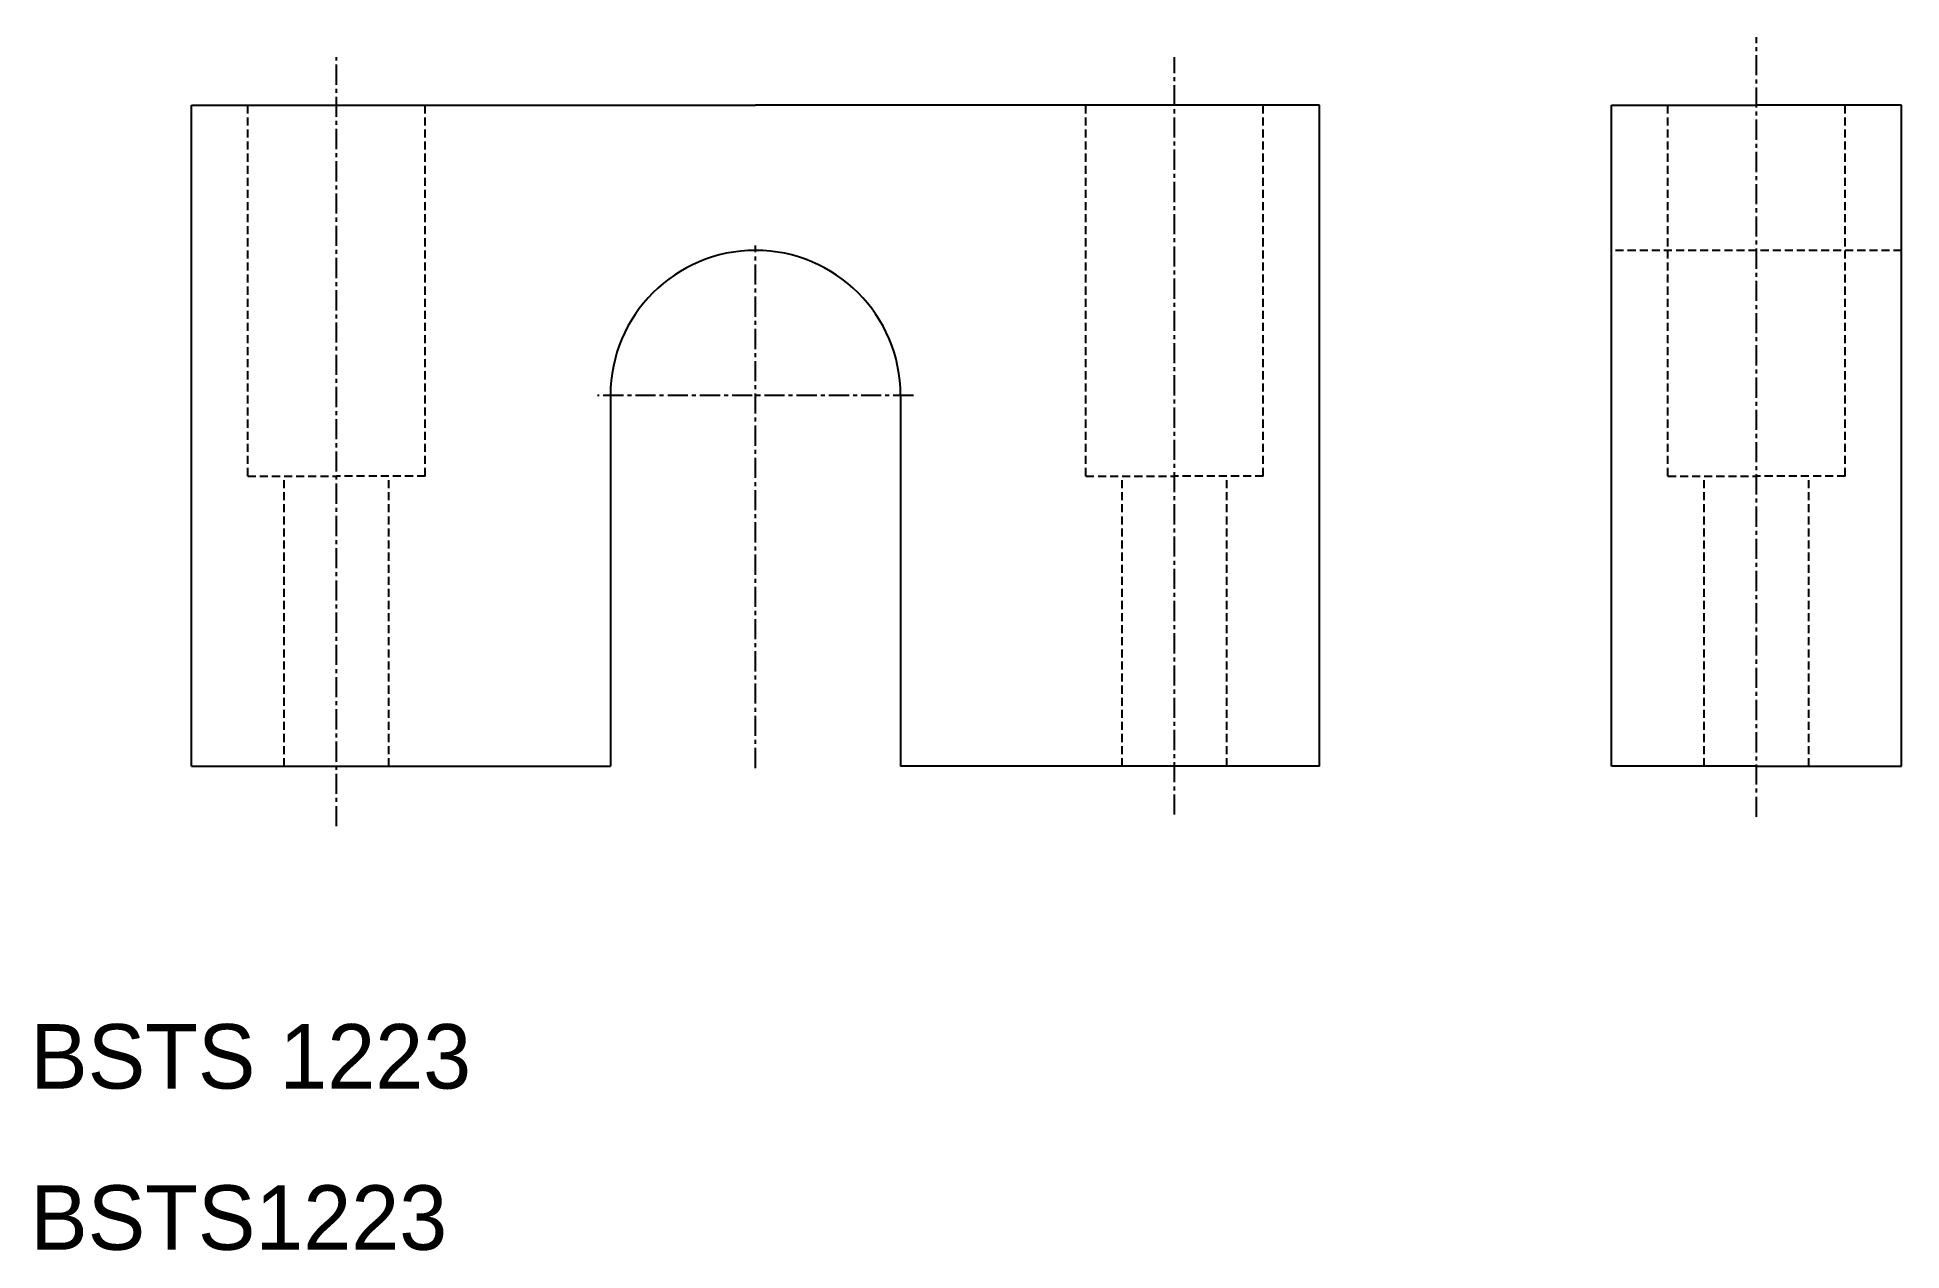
# Model space of a CAD drawing. Extents: x 10 to 126, y 10 to 85.
import ezdxf

# ---------------------------------------------------------------- set-up
doc = ezdxf.new("R2010")
doc.units = 0
doc.linetypes.add('CENTER', pattern=[2, 1.25, -0.25, 0.25, -0.25])
doc.linetypes.add('DASHED', pattern=[0.75, 0.5, -0.25])
doc.layers.get('0').update_dxf_attribs({"linetype": 'CONTINUOUS'})
doc.layers.add('CENTER', color=1, linetype='CENTER')

msp = doc.modelspace()

# ---------------------------------------------------------------- linework, layer by layer
at = {"color": 0}
for p, q in [((20, 40), (20, 81)), ((90, 40), (90, 81))]:
    msp.add_line(p, q, dxfattribs=at)
at = {"color": 7, "linetype": 'CONTINUOUS'}
for p, q in [((20, 81), (55, 81)), ((90, 81), (55, 81)), ((108.11, 40), (108.11, 81)), ((108.11, 81), (117.11, 81)), ((126.11, 81), (117.11, 81)), ((126.11, 40), (126.11, 81)), ((46, 63), (46, 40)), ((64, 63), (64, 40)), ((20, 40), (46, 40)), ((90, 40), (64, 40)), ((117.11, 40), (108.11, 40)), ((117.11, 40), (126.11, 40))]:
    msp.add_line(p, q, dxfattribs=at)
at = {"color": 3, "linetype": 'DASHED'}
for p, q in [((23.5, 58), (23.5, 81)), ((34.5, 58), (34.5, 81)), ((75.5, 58), (75.5, 81)), ((86.5, 58), (86.5, 81)), ((111.61, 58), (111.61, 81)), ((122.61, 58), (122.61, 81)), ((126.11, 72), (108.11, 72)), ((23.5, 58), (29, 58)), ((25.75, 40), (25.75, 58)), ((34.5, 58), (29, 58)), ((32.25, 40), (32.25, 58)), ((75.5, 58), (81, 58)), ((77.75, 40), (77.75, 58)), ((86.5, 58), (81, 58)), ((84.25, 40), (84.25, 58)), ((111.61, 58), (117.11, 58)), ((113.86, 40), (113.86, 58)), ((122.61, 58), (117.11, 58)), ((120.36, 40), (120.36, 58))]:
    msp.add_line(p, q, dxfattribs=at)
at = {"color": 7, "linetype": 'CONTINUOUS'}
msp.add_arc((55, 63), 9, 360, 180, dxfattribs=at)
at = {"layer": 'CENTER', "color": 1, "linetype": 'CENTER'}
for p, q in [((117.11, 36.86), (117.11, 85.22)), ((29, 36.28), (29, 83.99)), ((81, 37), (81, 83.99)), ((55, 39.88), (55, 72.31)), ((64.8, 63), (45.2, 63))]:
    msp.add_line(p, q, dxfattribs=at)

# ---------------------------------------------------------------- texts
at = {"color": 7, "linetype": 'CONTINUOUS'}
for s, p in [('BSTS 1223', (10, 20)), ('BSTS1223', (10, 10))]:
    msp.add_text(s, height=4, dxfattribs=at).set_placement(p)

doc.saveas('drawing.dxf')
